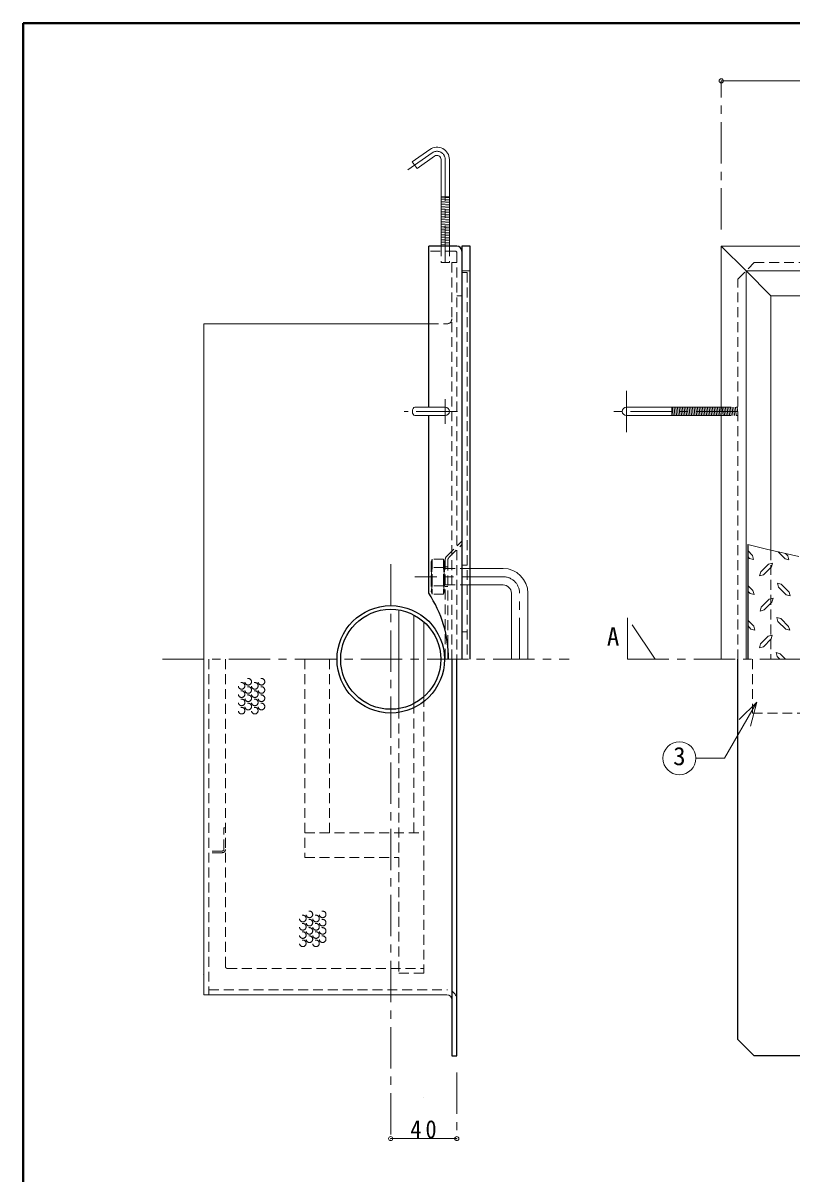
# Model space of a CAD drawing. Units: millimetres at full size, sheet at 1:5; details may follow other scales. Extents: x -1062 to 963, y -702 to 703.
# Drawn here: x -1062 to -597, y 6 to 703 of the extents above; entities that cross this region are included whole.
import ezdxf
from ezdxf.enums import TextEntityAlignment as Align

# ---------------------------------------------------------------- set-up
doc = ezdxf.new("R2010")
doc.units = ezdxf.units.MM
doc.header["$LTSCALE"] = 5
doc.header["$PDMODE"] = 32
doc.header["$PDSIZE"] = 2.5
doc.linetypes.add('CHAIN1', pattern=[8, 5, -1, 1, -1])
doc.linetypes.add('DASHED1', pattern=[1.8, 1.2, -0.6])
doc.layers.add('0-A', color=4, linetype='Continuous', lineweight=9)
doc.styles.add('ＭＳ ゴシック', font='')
doc.styles.get('ＭＳ ゴシック').set_extended_font_data('MS Gothic')

msp = doc.modelspace()

# ---------------------------------------------------------------- linework, layer by layer
at = {"layer": '0-A', "color": 1, "lineweight": 40}
for p in [(-1062.398, -702.491), (962.602, 702.509)]:
    msp.add_line(p, (-1062.398, 702.509), dxfattribs=at)
at = {"layer": '0-A', "linetype": 'CHAIN1'}
for p, q in [((-639.898, 577.509), (-639.898, 667.509)), ((-814.766, 624), (-829.491, 613.689)), ((-806.898, 619.904), (-806.898, 557.509)), ((-806.898, 475.009), (-806.898, 460.009)), ((-697.297, 480.009), (-697.297, 455.009)), ((-799.398, 467.509), (-831.83, 467.509)), ((-629.898, 467.509), (-709.797, 467.509)), ((-839.898, 375.009), (-839.898, 27.509)), ((-771.898, 367.509), (-825.398, 367.509)), ((-761.898, 317.509), (-761.898, 357.509)), ((-679.898, 317.509), (-696.565, 342.509)), ((-696.565, 342.509), (-696.565, 317.509)), ((-977.898, 317.509), (-731.898, 317.509)), ((-696.565, 317.509), (435.102, 317.509)), ((-799.898, 67.509), (-799.898, 27.509))]:
    msp.add_line(p, q, dxfattribs=at)
at = {"layer": '0-A'}
for p, q in [((-639.898, 667.509), (260.102, 667.509)), ((-804.398, 597.408), (-809.398, 597.408)), ((-809.398, 596.538), (-804.398, 596.946)), ((-809.398, 595.535), (-804.398, 595.943)), ((-809.398, 594.531), (-804.398, 594.94)), ((-809.398, 593.528), (-804.398, 593.936)), ((-809.398, 592.525), (-804.398, 592.933)), ((-809.398, 591.521), (-804.398, 591.93)), ((-809.398, 590.518), (-804.398, 590.926)), ((-809.398, 589.515), (-804.398, 589.923)), ((-809.398, 588.511), (-804.398, 588.92)), ((-809.398, 587.508), (-804.398, 587.916)), ((-809.398, 586.505), (-804.398, 586.913)), ((-809.398, 585.501), (-804.398, 585.91)), ((-809.398, 584.498), (-804.398, 584.906)), ((-809.398, 583.495), (-804.398, 583.903)), ((-809.398, 582.491), (-804.398, 582.9)), ((-809.398, 581.488), (-804.398, 581.896)), ((-809.398, 580.485), (-804.398, 580.893)), ((-809.398, 579.481), (-804.398, 579.89)), ((-809.398, 578.478), (-804.398, 578.886)), ((-809.398, 577.475), (-804.398, 577.883)), ((-809.398, 576.471), (-804.398, 576.88)), ((-809.398, 575.468), (-804.398, 575.876)), ((-809.398, 574.465), (-804.398, 574.873)), ((-809.398, 573.461), (-804.398, 573.87)), ((-809.398, 572.458), (-804.398, 572.866)), ((-809.398, 571.455), (-804.398, 571.863)), ((-809.398, 570.451), (-804.398, 570.86)), ((-809.398, 569.448), (-804.398, 569.856)), ((-809.398, 568.445), (-804.398, 568.853)), ((-808.565, 567.509), (-804.398, 567.85)), ((-609.898, 537.509), (-624.898, 552.509)), ((-952.898, 317.509), (-952.898, 520.509)), ((-952.898, 520.509), (-816.898, 520.509)), ((-669.797, 470.009), (-669.797, 465.009)), ((-668.927, 465.009), (-669.335, 470.009)), ((-667.923, 465.009), (-668.332, 470.009)), ((-666.92, 465.009), (-667.328, 470.009)), ((-665.917, 465.009), (-666.325, 470.009)), ((-664.913, 465.009), (-665.322, 470.009)), ((-663.91, 465.009), (-664.318, 470.009)), ((-662.907, 465.009), (-663.315, 470.009)), ((-661.903, 465.009), (-662.312, 470.009)), ((-660.9, 465.009), (-661.308, 470.009)), ((-659.897, 465.009), (-660.305, 470.009)), ((-658.893, 465.009), (-659.302, 470.009)), ((-657.89, 465.009), (-658.298, 470.009)), ((-656.887, 465.009), (-657.295, 470.009)), ((-655.883, 465.009), (-656.292, 470.009)), ((-654.88, 465.009), (-655.288, 470.009)), ((-653.877, 465.009), (-654.285, 470.009)), ((-652.873, 465.009), (-653.282, 470.009)), ((-651.87, 465.009), (-652.278, 470.009)), ((-650.867, 465.009), (-651.275, 470.009)), ((-649.863, 465.009), (-650.272, 470.009)), ((-648.86, 465.009), (-649.269, 470.009)), ((-647.857, 465.009), (-648.265, 470.009)), ((-646.853, 465.009), (-647.262, 470.009)), ((-645.85, 465.009), (-646.259, 470.009)), ((-644.847, 465.009), (-645.255, 470.009)), ((-643.843, 465.009), (-644.252, 470.009)), ((-642.84, 465.009), (-643.249, 470.009)), ((-641.837, 465.009), (-642.245, 470.009)), ((-640.833, 465.009), (-641.242, 470.009)), ((-639.898, 465.842), (-640.239, 470.009)), ((-620.936, 380.359), (-623.898, 383.322)), ((-622.736, 378.559), (-623.898, 379.722)), ((-622.736, 378.559), (-620.336, 377.959)), ((-620.936, 380.359), (-620.336, 377.959)), ((-601.286, 378.334), (-605.528, 382.577)), ((-601.286, 378.334), (-598.961, 377.734)), ((-599.561, 380.134), (-600.965, 381.539)), ((-599.561, 380.134), (-598.961, 377.734)), ((-616.661, 367.984), (-615.986, 370.384)), ((-611.336, 375.109), (-615.986, 370.384)), ((-609.536, 373.384), (-614.261, 368.584)), ((-611.336, 375.109), (-608.936, 375.709)), ((-609.536, 373.384), (-608.936, 375.709)), ((-620.711, 359.059), (-623.898, 362.247)), ((-614.261, 368.584), (-616.661, 367.984)), ((-605.936, 363.634), (-603.536, 362.959)), ((-605.336, 361.234), (-605.936, 363.634)), ((-598.811, 358.234), (-603.536, 362.959)), ((-622.436, 357.259), (-623.898, 358.722)), ((-622.436, 357.259), (-620.036, 356.659)), ((-620.711, 359.059), (-620.036, 356.659)), ((-600.536, 356.509), (-605.336, 361.234)), ((-600.536, 356.509), (-598.211, 355.834)), ((-598.811, 358.234), (-598.211, 355.834)), ((-610.961, 353.809), (-615.686, 349.084)), ((-609.236, 352.084), (-613.961, 347.359)), ((-610.961, 353.809), (-608.561, 354.484)), ((-609.236, 352.084), (-608.561, 354.484)), ((-834.898, 347.343), (-834.898, 287.675)), ((-620.261, 337.609), (-623.898, 341.247)), ((-606.236, 342.784), (-603.836, 342.184)), ((-605.561, 340.459), (-606.236, 342.784)), ((-599.111, 337.459), (-603.836, 342.184)), ((-621.986, 335.809), (-623.898, 337.995)), ((-621.986, 335.809), (-619.586, 335.209)), ((-620.261, 337.609), (-619.586, 335.209)), ((-600.836, 335.734), (-605.561, 340.459)), ((-600.836, 335.734), (-598.436, 335.059)), ((-599.111, 337.459), (-598.436, 335.059)), ((-611.411, 331.534), (-616.136, 326.809)), ((-609.686, 329.809), (-614.411, 325.009)), ((-611.411, 331.534), (-609.011, 332.134)), ((-609.686, 329.809), (-609.011, 332.134)), ((-616.811, 324.409), (-616.136, 326.809)), ((-614.411, 325.009), (-616.811, 324.409)), ((-606.686, 321.559), (-604.286, 320.884)), ((-606.011, 319.159), (-606.686, 321.559)), ((-600.911, 317.509), (-604.286, 320.884)), ((-604.361, 317.509), (-606.011, 319.159)), ((-953.398, 126.945), (-953.387, 126.956)), ((-819.795, 52.509), (-819.898, 52.612)), ((-839.898, 27.509), (-799.898, 27.509))]:
    msp.add_line(p, q, dxfattribs=at)
at = {"layer": '0-A', "color": 7, "lineweight": 18}
for p, q in [((-816.2, 626.048), (-826.83, 618.605)), ((-809.398, 619.904), (-809.398, 567.509)), ((-804.398, 619.904), (-804.398, 567.509)), ((260.102, 567.509), (-639.898, 567.509)), ((-639.898, 567.509), (-639.898, 317.509)), ((245.102, 552.509), (-624.898, 552.509)), ((-806.898, 470.009), (-825.396, 470.009)), ((-697.297, 470.009), (-639.898, 470.009)), ((-806.898, 465.009), (-825.396, 465.009)), ((-697.297, 465.009), (-639.898, 465.009)), ((-791.898, 372.509), (-771.898, 372.509)), ((-791.898, 362.509), (-771.898, 362.509)), ((-766.898, 317.509), (-766.898, 357.509)), ((-756.898, 317.509), (-756.898, 357.509)), ((-825.898, 344.325), (-825.898, 290.694)), ((-819.898, 340.204), (-819.898, 294.814)), ((-952.898, 114.509), (-952.898, 317.509)), ((-618.388, 291.595), (-637.991, 257.641)), ((-618.388, 291.595), (-628.994, 280.988)), ((-618.388, 291.595), (-622.27, 277.106)), ((-637.991, 257.641), (-655.213, 257.641)), ((-805.898, 114.509), (-952.898, 114.509))]:
    msp.add_line(p, q, dxfattribs=at)
at = {"layer": '0-A', "color": 5, "lineweight": 25}
for p, q in [((-799.898, 567.509), (-816.898, 567.509)), ((-816.898, 470.009), (-816.898, 567.509)), ((-791.898, 567.509), (-796.898, 567.509)), ((-796.898, 567.509), (-796.898, 317.509)), ((-791.898, 317.509), (-791.898, 567.509)), ((-816.898, 357.509), (-816.898, 465.009)), ((-623.898, 386.999), (-623.898, 317.509)), ((-802.898, 317.509), (-802.898, 77.509)), ((-799.898, 77.509), (-799.898, 317.509)), ((-629.898, 87.509), (-629.898, 317.509)), ((-619.898, 77.509), (-629.898, 87.509)), ((-802.898, 77.509), (-799.898, 77.509)), ((240.102, 77.509), (-619.898, 77.509))]:
    msp.add_line(p, q, dxfattribs=at)
at = {"layer": '0-A', "color": 7, "linetype": 'DASHED1', "lineweight": 18}
for p, q in [((-800.898, 564.509), (-816.898, 564.509)), ((-799.898, 563.509), (-799.898, 317.509)), ((-791.898, 552.509), (-796.898, 552.509)), ((-796.898, 537.509), (-799.898, 537.509))]:
    msp.add_line(p, q, dxfattribs=at)
at = {"layer": '0-A', "linetype": 'DASHED1'}
for p, q in [((-809.398, 567.509), (-809.398, 557.509)), ((-804.398, 567.509), (-804.398, 557.509)), ((-804.398, 557.509), (-809.398, 557.509)), ((-799.898, 557.509), (-802.898, 557.509)), ((-802.898, 557.509), (-802.898, 317.509)), ((-793.698, 551.509), (-796.898, 551.509)), ((-793.698, 551.509), (-793.698, 317.509)), ((-816.898, 520.509), (-805.898, 520.509)), ((-639.898, 470.009), (-629.898, 470.009)), ((-638.827, 465.009), (-639.235, 470.009)), ((-637.823, 465.009), (-638.232, 470.009)), ((-636.82, 465.009), (-637.229, 470.009)), ((-635.817, 465.009), (-636.225, 470.009)), ((-634.813, 465.009), (-635.222, 470.009)), ((-633.81, 465.009), (-634.219, 470.009)), ((-632.807, 465.009), (-633.215, 470.009)), ((-631.803, 465.009), (-632.212, 470.009)), ((-630.8, 465.009), (-631.209, 470.009)), ((-629.898, 466.25), (-630.205, 470.009)), ((-639.83, 465.009), (-639.898, 465.842)), ((-639.898, 465.009), (-629.898, 465.009)), ((-806.019, 379.888), (-796.898, 389.009)), ((-804.519, 379.267), (-796.898, 386.888)), ((-609.898, 383.571), (-609.898, 317.509)), ((-814.898, 378.009), (-815.398, 376.509)), ((-815.398, 376.509), (-815.398, 358.509)), ((-815.398, 376.509), (-814.898, 373.009)), ((-807.898, 378.009), (-814.898, 378.009)), ((-814.898, 378.009), (-814.898, 357.009)), ((-807.898, 378.009), (-807.898, 357.009)), ((-807.398, 376.509), (-807.398, 358.509)), ((-806.898, 377.767), (-806.898, 317.509)), ((-805.398, 377.145), (-805.398, 317.509)), ((-807.898, 373.009), (-814.898, 373.009)), ((-791.898, 372.509), (-807.398, 372.509)), ((-805.398, 373.509), (-806.898, 373.509)), ((-793.698, 374.509), (-796.898, 374.509)), ((-807.398, 367.509), (-807.898, 362.009)), ((-791.898, 362.509), (-807.398, 362.509)), ((-814.898, 357.009), (-815.398, 358.509)), ((-807.898, 362.009), (-814.898, 362.009)), ((-807.898, 357.009), (-814.898, 357.009)), ((-807.898, 362.009), (-807.398, 358.509)), ((-807.398, 358.509), (-807.898, 357.009)), ((-805.398, 361.509), (-806.898, 361.509)), ((-793.698, 334.092), (-796.898, 334.092)), ((-949.898, 317.509), (-949.898, 114.509)), ((-939.898, 317.509), (-939.898, 131.509)), ((-891.898, 317.509), (-891.898, 197.509)), ((-876.898, 317.509), (-876.898, 212.509)), ((-620.898, 317.509), (-620.898, 285.009)), ((-819.898, 294.814), (-819.898, 127.509)), ((-834.898, 287.675), (-834.898, 127.509)), ((-825.898, 290.694), (-825.898, 212.509)), ((-620.898, 285.009), (-589.898, 285.009)), ((-939.898, 215.509), (-940.898, 215.509)), ((-940.898, 202.509), (-940.898, 215.509)), ((-891.898, 212.509), (-819.898, 212.509)), ((-941.898, 201.509), (-949.898, 201.509)), ((-941.898, 200.509), (-949.898, 200.509)), ((-891.898, 197.509), (-834.898, 197.509)), ((-938.898, 130.509), (-819.898, 130.509)), ((-819.898, 127.509), (-834.898, 127.509)), ((-949.898, 117.509), (-805.898, 117.509))]:
    msp.add_line(p, q, dxfattribs=at)
at = {"layer": '0-A', "color": 7, "lineweight": 18}
for points in [[(-813.332, 621.952), (-823.962, 614.509), (-826.83, 618.605)], [(-639.898, 567.509), (-624.898, 552.509), (-624.898, 317.509)], [(-593.021, 379.732), (-612.413, 384.143), (-623.898, 386.999)]]:
    msp.add_lwpolyline(points, dxfattribs=at)
at = {"layer": '0-A', "linetype": 'DASHED1'}
for points in [[(-629.898, 317.509), (-629.898, 547.509), (-619.898, 557.509), (240.102, 557.509)], [(-807.898, 378.009), (-807.398, 376.509), (-807.898, 373.009), (-807.398, 367.509)], [(-814.898, 373.009), (-815.398, 367.509), (-814.898, 362.009), (-815.398, 358.509)]]:
    msp.add_lwpolyline(points, dxfattribs=at)
at = {"layer": '0-A'}
for points in [[(-609.898, 383.571), (-609.898, 537.509), (-406.96, 537.509)], [(-613.961, 347.359), (-616.286, 346.684), (-615.686, 349.084)]]:
    msp.add_lwpolyline(points, dxfattribs=at)
at = {"layer": '0-A', "color": 5, "lineweight": 25}
for radius in [32.5, 30.25]:
    msp.add_circle((-839.898, 317.509), radius, dxfattribs=at)
at = {"layer": '0-A', "linetype": 'DASHED1'}
for centre in [(-930.129, 301.438), (-926.129, 303.938), (-926.129, 298.938), (-922.129, 301.438), (-918.129, 303.938), (-918.129, 298.938), (-930.129, 296.438), (-930.129, 291.438), (-926.129, 293.938), (-922.129, 296.438), (-922.129, 291.438), (-918.129, 293.938), (-930.129, 286.438), (-926.129, 288.938), (-922.129, 286.438), (-918.129, 288.938), (-893.096, 160.662), (-889.096, 163.162), (-885.096, 160.662), (-881.096, 163.162), (-893.096, 155.662), (-889.096, 158.162), (-889.096, 153.162), (-885.096, 155.662), (-881.096, 158.162), (-881.096, 153.162), (-893.096, 150.662), (-893.096, 145.662), (-889.096, 148.162), (-885.096, 150.662), (-885.096, 145.662), (-881.096, 148.162)]:
    msp.add_circle(centre, 2, dxfattribs=at)
at = {"layer": '0-A', "color": 7, "lineweight": 18}
msp.add_circle((-665.213, 257.641), 10, dxfattribs=at)
for centre, radius, start, end in [((-811.898, 619.904), 7.5, 0, 125), ((-811.898, 619.904), 2.5, 0, 125), ((-806.898, 467.509), 2.5, 270, 90), ((-697.297, 467.509), 2.5, 90, 270), ((-771.898, 357.509), 15, 0, 90), ((-771.898, 357.509), 5, 0, 90), ((-805.898, 111.509), 3, 0, 90)]:
    msp.add_arc(centre, radius, start, end, dxfattribs=at)
at = {"layer": '0-A', "linetype": 'CHAIN1'}
for centre, radius, end in [((-811.898, 619.904), 5, 125), ((-771.898, 357.509), 10, 90)]:
    msp.add_arc(centre, radius, 0, end, dxfattribs=at)
at = {"layer": '0-A', "color": 7, "linetype": 'DASHED1', "lineweight": 18}
msp.add_arc((-800.898, 563.509), 1, 0, 90, dxfattribs=at)
at = {"layer": '0-A', "color": 5, "lineweight": 25}
for centre, radius, end in [((-799.898, 564.509), 3, 90), ((-877.565, 317.509), 72.667, 33.39849)]:
    msp.add_arc(centre, radius, 0, end, dxfattribs=at)
at = {"layer": '0-A', "linetype": 'DASHED1'}
for centre, radius, start, end in [((-805.898, 523.509), 3, 270, 0), ((-803.898, 377.767), 3, 135, 180), ((-802.398, 377.145), 3, 135, 180), ((-941.898, 202.509), 1, 270, 0), ((-941.898, 202.509), 2, 270, 0), ((-938.898, 131.509), 1, 180, 270), ((-805.898, 111.509), 6, 0, 90)]:
    msp.add_arc(centre, radius, start, end, dxfattribs=at)
at = {"layer": '0-A', "color": 7, "lineweight": 18}
msp.add_ellipse((-825.386, 467.509), major_axis=(0, -2.5), ratio=0.57, start_param=3.1415927, end_param=6.2831853, dxfattribs=at)
at = {"layer": '0-A'}
for p in [(-639.898, 667.509), (-839.898, 27.509), (-799.898, 27.509)]:
    msp.add_point(p, dxfattribs=at)

# ---------------------------------------------------------------- texts
at = {"layer": '0-A', "color": 7, "style": 'ＭＳ ゴシック'}
for s, p in [('A', (-709.065, 322.509)), ('3', (-668.963, 250.141))]:
    msp.add_text(s, height=11, dxfattribs=at).set_placement(p, align=Align.BOTTOM_LEFT)
at = {"layer": '0-A', "color": 7, "insert": (-828.023, 27.509), "char_height": 11, "attachment_point": 7, "style": 'ＭＳ ゴシック'}
msp.add_mtext('\\T1.36;\\W0.9;40', dxfattribs=at)

doc.saveas('drawing.dxf')
